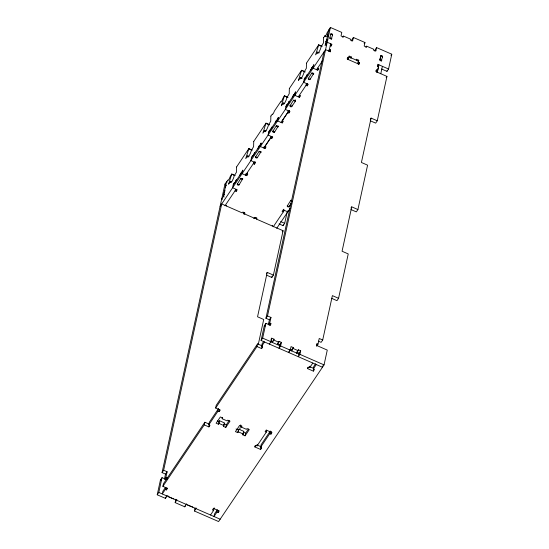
<?xml version="1.0" encoding="UTF-8"?>
<svg xmlns="http://www.w3.org/2000/svg" width="549" height="549" viewBox="0 0 549 549"><rect width="100%" height="100%" fill="white"/><g stroke="black" fill="none" stroke-linecap="round" stroke-linejoin="round"><path stroke-width="0.82" d="M236.605 166.978L236.489 172.091L234.142 176.064A4.289 0.817 -66.4 0 1 231.74 181.637A4.289 0.817 -66.4 0 1 230.628 181.287L228.679 184.059M253.734 141.532L253.611 146.658L251.27 150.618A4.289 0.817 -66.4 0 1 248.869 156.191A4.289 0.817 -66.4 0 1 247.757 155.841L245.739 158.592L248.869 148.58L252.348 150.097M270.856 116.086L270.739 121.212L268.399 125.179A4.289 0.817 -66.4 0 1 265.991 130.744A4.289 0.817 -66.4 0 1 264.879 130.401L262.875 133.16L265.997 123.141L269.47 124.65M289.33 88.643L289.213 93.755L286.866 97.736A4.289 0.817 -66.4 0 1 284.464 103.301A4.289 0.817 -66.4 0 1 283.353 102.958L281.39 105.731M306.459 63.204L306.349 68.275L303.995 72.29A4.289 0.817 -66.4 0 1 301.593 77.862A4.289 0.817 -66.4 0 1 300.481 77.512L298.546 80.278M323.587 37.757L323.464 42.877L321.124 46.843A4.289 0.817 -66.4 0 1 318.722 52.416A4.289 0.817 -66.4 0 1 317.603 52.066L315.6 54.825L318.722 44.805L322.194 46.322M236.612 166.889L248.869 148.58M253.741 141.443L265.997 123.141M270.87 116.004L272.373 114.068A2.573 0.494 -66.4 0 0 273.107 113.773A2.573 0.494 -66.4 0 0 274.363 111.111L280.745 101.634A2.573 0.494 -66.4 0 0 281.479 101.339A2.573 0.494 -66.4 0 0 282.728 98.676L284.471 95.698L287.889 97.42M289.337 88.561L301.593 70.251L305.072 71.768M306.466 63.114L318.722 44.805M323.594 37.668L325.097 35.733A2.573 0.494 -66.4 0 0 325.832 35.445A2.573 0.494 -66.4 0 0 327.087 32.782L330.409 27.45L341.794 32.418L341.018 35.966L343.338 36.975L343.53 36.09L350.475 39.116L350.283 40.008L352.602 41.017L353.371 37.462L364.955 42.513L364.179 46.068L366.499 47.077L366.691 46.191L373.636 49.218L373.444 50.103L375.763 51.119L376.532 47.564L391.78 54.214L388.555 69.009L386.976 71.356L381.569 69.002M167.246 495.39L165.517 498.403L157.22 494.786L160.445 479.991L162.024 477.644L166.656 479.661M164.46 479.03L165.53 474.11L162.058 472.593L224.953 184.114L228.02 179.962A2.573 0.494 -66.4 0 0 228.755 179.674A2.573 0.494 -66.4 0 0 230.004 177.011L231.747 174.026L235.219 175.543M157.22 494.786L158.798 492.432L162.024 477.644M162.058 472.593L163.636 470.246L221.7 203.953L242.164 212.882L242.692 212.092L245.012 213.108L244.168 214.357M165.75 487.437L165.318 489.434L166.471 489.941L167.527 488.37L162.895 486.352L163.478 483.69L204.846 422.222L209.478 424.247L208.901 426.909L204.269 424.885L204.846 422.222M164.7 479.147L165.887 477.383L167.116 471.763L163.636 470.246M166.683 479.551L167.047 477.884L165.887 477.383M226.332 205.971L226.456 205.422M166.471 489.941L166.91 487.944M165.517 498.403L165.805 497.071M234.231 183.538L234.423 182.645L233.373 184.217L232.604 187.772L237.237 189.789L236.18 191.354L235.027 190.853M235.109 182.234L236.358 179.777L236.166 180.662M168.57 496.028L168.413 496.749L173.429 498.938L173.553 498.382M237.436 183.586L237.326 184.087A0.968 0.686 12.3 0 0 237.799 185.054A0.968 0.686 12.3 0 0 239.069 184.848L242.802 178.624M236.18 191.354L236.619 189.357M239.68 175.44L240.929 172.99L240.737 173.875M241.615 172.571L242.864 170.115L242.088 173.662L246.727 175.687L247.784 174.122L246.625 173.621M239.172 184.347L239.069 184.848L237.319 184.087L240.99 178.199M242.095 173.669L242.679 171.007L233.188 185.109M245.87 173.758L245.561 175.179L254.345 162.127M186.543 503.804L184.821 506.823L175.165 502.616L175.893 499.281M246.727 175.687L247.311 173.024M176.895 499.597L175.165 502.616M252.506 156.383L252.705 155.491L251.648 157.062L250.879 160.617L255.511 162.634L254.462 164.199L253.302 163.698L253.59 162.367M253.391 155.079L254.633 152.622L254.441 153.507M243.591 212.161L243.324 213.383L255.292 218.605L255.559 217.383M255.717 156.431L255.608 156.932A0.968 0.686 12.3 0 0 256.081 157.899A0.968 0.686 12.3 0 0 257.344 157.693L261.043 151.634M254.462 164.199L255.038 161.536M257.955 148.285L259.203 145.835L259.011 146.72M259.89 145.416L261.139 142.96L260.37 146.514L265.002 148.532L266.059 146.967L264.899 146.466L270.52 138.101L270.808 136.77M257.454 157.192L257.344 157.693L255.601 156.932L259.231 151.208M184.821 506.823L185.013 505.931M264.151 146.604L263.836 148.024L271.57 136.536M265.002 148.532L265.442 146.535M187.799 504.778L187.717 505.169L192.809 507.022M269.731 130.792L269.923 129.907L268.873 131.472L268.097 135.02L272.729 137.044L271.673 138.609L270.52 138.101M270.609 129.489L271.858 127.032L271.666 127.924M208.798 424.837L209.375 422.174L218.619 408.442L218.042 411.105L208.798 424.837L209.951 425.338L208.901 426.909M272.928 130.84L272.819 131.341A0.968 0.686 12.3 0 0 273.292 132.309A0.968 0.686 12.3 0 0 274.562 132.096L278.254 126.044M271.673 138.609L272.112 136.612M275.179 122.702L276.428 120.245L276.236 121.13M277.115 119.826L278.364 117.369L277.588 120.924L282.22 122.942L283.277 121.377L282.117 120.869L287.751 112.518L288.04 111.186M274.706 131.431L274.562 132.096L272.819 131.341L276.483 125.453M266.409 275.09L271.817 277.451L273.395 275.097L283.078 230.717L256.452 219.106L256.74 217.775M218.042 411.105L219.195 411.606L220.252 410.041L215.62 408.024L216.203 405.361L257.57 343.894L262.202 345.911L261.626 348.574L256.994 346.556L257.57 343.894M316.821 345.87L318.008 344.106L316.848 343.605L316.464 345.383L327.273 350.09L324.047 364.886L218.591 521.55L194.47 511.03L195.149 507.921M196.199 508.017L194.47 511.03M219.195 411.606L219.634 409.609M282.22 122.942L282.804 120.279M286.955 105.202L287.148 104.317L286.098 105.882L285.329 109.436L289.961 111.461L288.904 113.025L287.751 112.518M287.834 103.898L289.083 101.441L288.891 102.334M222.139 418.736L222.668 417.947L220.355 416.938L216.134 423.204L218.447 424.219L219.559 420.767L224.575 422.956L223.47 426.401L225.783 427.417L230.004 421.152L227.684 420.136L227.156 420.918L222.139 418.736L222.427 417.405M218.447 424.219L219.559 420.767M290.16 105.257L290.057 105.758A0.968 0.686 12.3 0 0 290.524 106.726A0.968 0.686 12.3 0 0 291.793 106.513L292.095 105.092M288.904 113.025L289.488 110.363M292.404 97.111L293.653 94.654L293.461 95.547M294.339 94.236L295.588 91.786L294.82 95.341L299.452 97.358L300.509 95.794L299.349 95.286M293.681 100.035L290.044 105.751L291.78 106.513L295.307 101.29L295.609 99.87M223.47 426.401L223.903 424.404M225.783 427.417L226.366 424.754L229.173 420.575M299.452 97.358L299.884 95.361M272.27 226.003L272.414 225.337M305.237 78.047L305.429 77.162L304.372 78.727L303.604 82.281L308.236 84.306L307.186 85.87L306.026 85.363L306.315 84.031M306.116 76.743L307.358 74.287L307.166 75.179M210.528 514.989L213.568 510.474L214.144 507.811M308.442 78.102L308.332 78.603A0.968 0.686 12.3 0 0 308.806 79.571A0.968 0.686 12.3 0 0 310.068 79.358L313.767 73.305M307.186 85.87L307.618 83.873M310.679 69.956L311.928 67.5L311.736 68.392M273.395 275.097L267.219 272.407L257.543 316.787L263.719 319.484L258.277 344.449M312.614 67.081L313.863 64.631L313.088 68.179L317.727 70.203L318.784 68.639L317.624 68.131M310.178 78.857L310.068 79.358L308.325 78.596L311.99 72.715M313.095 68.186L313.678 65.523L304.187 79.619M217.184 509.973L214.584 513.843L214 516.506L217.04 511.991L217.473 509.994M283.854 209.231L283.277 211.893L282.117 211.386L283.174 209.821L287.813 211.845L288.122 210.425M217.04 511.991L218.2 512.498L218.632 510.501M241.443 427.149L241.965 426.367L239.652 425.358L235.432 431.624L237.751 432.633L238.856 429.188L243.88 431.377L242.768 434.822L245.087 435.831L249.301 429.565L246.988 428.556L246.46 429.339L241.443 427.149L241.732 425.818M287.326 205.889L289.062 206.65L291.251 203.377L289.062 206.65A0.968 0.686 12.3 0 1 287.793 206.849A0.968 0.686 12.3 0 1 287.319 205.889L287.429 205.388M271.817 277.451L272.119 276.065M279.05 223.903L283.106 225.673L283.305 224.747M237.751 432.633L238.856 429.188M317.727 70.203L318.166 68.206M239.68 429.743L240.737 424.892M283.106 225.673L284.691 223.319L287.106 212.223M289.055 206.644L289.165 206.143M290.943 200.165L287.319 205.889M322.75 365.909L322.462 367.24L261.084 340.476L264.309 325.681L265.894 323.327L270.527 325.351L270.911 323.574L269.758 323.066L270.98 317.446L267.507 315.929L330.409 27.45M268.324 324.713L269.401 319.799L265.922 318.283L323.985 51.99M261.084 340.476L262.669 338.122L265.894 323.327M261.626 348.574L262.676 347.009L261.523 346.501L262.099 343.839L263.836 341.258M242.768 434.822L243.207 432.825M331.287 39.315L332.612 34.772A0.727 0.494 33.9 0 0 332.536 34.395L332.317 34.127A1.125 0.762 33.9 0 0 331.301 33.722L331.157 33.743A0.734 0.501 33.9 0 0 330.875 34.017L329.654 38.409M245.087 435.831L245.664 433.168L248.477 428.989M329.043 51.153L330.656 43.762M328.638 50.556L329.427 49.383L330.587 49.884L330.196 51.661L325.571 49.643L220.115 206.307M325.982 42.822L325.07 45.375L327.183 42.246L331.816 44.263L331.424 46.041L330.265 45.533M269.532 343.427L269.387 344.093L270.966 341.739L271.741 338.191L274.061 339.2L272.283 342.439L274.061 339.2M260.521 447.394L269.765 433.662L270.348 430.992L261.104 444.731L260.521 447.394L261.681 447.895L260.624 449.466L254.832 446.941L255.127 445.61M277.444 343.962L277.3 344.628L279.077 341.389L281.39 342.398L280.614 345.952L279.036 348.299L279.812 344.751L281.39 342.398M254.832 446.941L255.889 445.369L257.049 445.877L257.337 444.546M260.624 449.466L261.063 447.469M351.552 40.928L353.371 37.462M257.049 445.877L266.292 432.145L266.725 430.148M348.347 59.573L349.123 56.025L351.442 57.034L351.25 57.926M269.765 433.662L270.925 434.163L271.501 431.5M288.877 351.621L288.685 352.506L290.27 350.159L291.045 346.604L293.358 347.62L291.581 350.852L293.358 347.62M356.267 60.109L356.459 59.223L358.778 60.232L358.003 63.787M357.598 63.183L358.387 62.01L359.547 62.517L359.156 64.288L347.194 59.072L347.579 57.295L348.739 57.803L347.551 59.566M298.375 349.809L296.604 353.041L298.375 349.809L300.694 350.818L299.919 354.366L298.333 356.72L299.109 353.165L300.694 350.818M374.713 51.023L376.532 47.564M315.565 363.815L313.829 366.396L313.246 369.058L314.405 369.566L313.349 371.131L307.557 368.605L307.852 367.274M307.557 368.605L308.613 367.041L309.773 367.549L310.061 366.21M376.49 72.187L377.678 70.423L376.525 69.915L376.134 71.693L386.942 76.407L377.266 120.787L375.688 123.134L370.28 120.78M316.498 346.11L316.732 345.053M376.36 71.569L376.463 71.089M318.008 344.106L319.23 338.486L322.709 340.003L321.124 342.35L318.345 341.142M377.678 70.423L378.522 66.573L377.362 66.072L377.746 64.295L388.555 69.009M379.64 60.212L380.862 55.813A0.734 0.501 33.9 0 1 381.143 55.545L381.287 55.518A1.125 0.762 33.9 0 1 382.303 55.929L382.523 56.197A0.727 0.494 33.9 0 1 382.605 56.574L381.178 61.262M377.307 72.207L378.92 64.809L377.657 66.69M380.052 59.628L381.788 60.39A0.968 0.659 33.9 0 1 380.759 60.665A0.968 0.659 33.9 0 1 380.032 59.621L380.855 55.929L382.598 56.691M313.349 371.131L313.788 369.134M322.709 340.003L332.385 295.623L338.561 298.313L336.976 300.667L331.575 298.306M350.928 209.546L356.328 211.9L357.914 209.553L351.737 206.856L342.061 251.236L348.238 253.933L338.561 298.313M377.266 120.787L371.09 118.097L361.414 162.477L367.59 165.167L357.914 209.553M380.786 73.717L382.399 66.319M386.976 71.356L387.175 70.437M231.74 174.047L234.444 175.529M284.457 95.746L281.335 105.71M301.593 70.265L304.99 72.056M284.389 95.986L287.868 97.496M301.518 70.54L298.464 80.264M231.664 174.314L228.61 184.039M225.632 185.905L226.161 185.123L225.248 187.683M327.918 33.942L327.005 36.502L327.533 35.719L328.693 36.22M224.438 191.381L224.966 190.599L224.054 193.152M330.58 34.457L330.875 34.017M326.339 41.189L325.811 41.978L326.73 39.418L327.883 39.919M223.697 194.778L224.225 193.996L223.841 195.773L221.727 198.91L222.599 199.287M332.317 35.211L332.612 34.772M251.463 157.954L260.953 143.852M268.681 132.357L278.171 118.261M285.912 106.774L295.403 92.678M330.628 46.027L331.816 44.263M224.98 205.758L236.07 189.281M281.061 122.441L288.795 110.946M298.285 96.85L307.069 83.791M316.56 69.696L322.572 60.767M329.4 51.647L330.587 49.884M342.741 37.263L343.53 36.09M347.668 58.791L348.931 56.911L358.579 61.124M243.681 213.877L244.477 212.703M350.653 58.208L351.442 57.034M364.165 43.694L364.955 42.513M365.902 47.365L366.691 46.191M357.982 61.406L358.778 60.232M253.816 218.571L254.661 217.315L256.973 218.324L256.452 219.106M254.489 218.591L255.285 217.418M358.36 64.274L359.547 62.517M380.567 56.252L380.862 55.813M382.303 57.014L382.605 56.574M375.729 71.089L376.525 69.915M273.244 226.806L284.341 210.329M390.991 55.387L391.78 54.214M276.723 228.322L290.174 208.318M282.282 231.891L283.078 230.717M386.153 77.581L386.942 76.407M266.43 273.58L267.219 272.407M370.301 119.27L371.09 118.097M265.922 318.283L267.507 315.929M165.53 474.11L167.116 471.763M269.401 319.799L270.98 317.446M268.571 324.83L269.758 323.066M165.86 479.648L167.047 477.884M269.724 325.337L270.911 323.574M162.895 486.352L204.269 424.885M215.62 408.024L256.994 346.556M350.948 208.03L351.737 206.856M165.462 487.416L162.854 491.286L162.278 493.949L165.318 489.434M261.523 346.501L264.563 341.986M270.952 339.364L271.741 338.191M279.077 341.389L277.492 343.743L279.812 344.751M309.773 367.549L312.813 363.026M313.246 369.058L316.286 364.543M218.2 512.498L219.25 510.927L213.465 508.401L212.408 509.973L213.568 510.474M270.925 434.163L271.975 432.598L266.19 430.073L265.133 431.638L266.292 432.145M329.537 30.113L328.824 29.797L325.598 44.593L326.47 44.97M351.792 39.816L352.513 40.132M374.953 49.918L375.907 50.33M330.855 34.127L332.591 34.882M324.727 35.884L326.12 36.488M318.646 45.093L321.426 46.308M347.833 58.503L348.265 58.688M328.824 51.181L330.368 51.86M317.603 52.066L319.346 52.828M300.481 77.512L302.218 78.267M295.3 101.29L293.557 100.529A0.968 0.686 12.3 0 1 294.834 100.323A0.968 0.686 12.3 0 1 295.307 101.29M283.353 102.958L284.512 103.459M265.922 123.422L269.394 124.939M264.879 130.401L266.039 130.902M248.793 148.868L251.572 150.083M247.757 155.841L248.91 156.348M291.999 201.174L290.84 200.666A0.968 0.686 12.3 0 1 291.752 200.358M230.628 181.287L231.788 181.794M227.252 182.076L226.538 181.76L223.313 196.556L224.184 196.933M224.953 184.114L225.666 184.423M280.635 221.556L284.691 223.319M243.962 212.813L244.401 213.005M264.309 325.681L265.181 326.058M273.862 340.092L278.885 342.274M293.166 348.505L298.182 350.694M270.883 340.854L272.476 341.553M290.181 349.274L291.78 349.967M296.796 352.156L299.109 353.165M262.669 338.122L270.966 341.739M280.614 345.952L290.27 350.159M299.919 354.366L324.047 364.886M270.588 341.698L280.704 346.11M289.268 349.843L300.159 354.599M309.588 366.574L313.932 368.468M217.486 420.877L219.03 421.557M224.047 423.739L226.366 424.754M236.015 428.961L238.328 429.97M243.351 432.159L245.664 433.168M218.976 423.43L223.992 425.619M238.28 431.85L243.296 434.039M256.863 444.91L261.207 446.804M160.445 479.991L161.31 480.368M158.798 492.432L220.176 519.203M331.781 38.581L330.045 37.826A0.968 0.659 33.9 0 0 330.773 38.869A0.968 0.659 33.9 0 0 331.781 38.581M313.575 74.136L311.839 73.374A0.968 0.686 12.3 0 1 313.108 73.168A0.968 0.686 12.3 0 1 313.582 74.136M278.075 126.874L276.339 126.119A0.968 0.686 12.3 0 1 277.602 125.913A0.968 0.686 12.3 0 1 278.075 126.874M260.85 152.464L259.114 151.709A0.968 0.686 12.3 0 1 260.384 151.503A0.968 0.686 12.3 0 1 260.857 152.471M242.576 179.619L240.833 178.864A0.968 0.686 12.3 0 1 242.109 178.658A0.968 0.686 12.3 0 1 242.583 179.626"/></g></svg>
